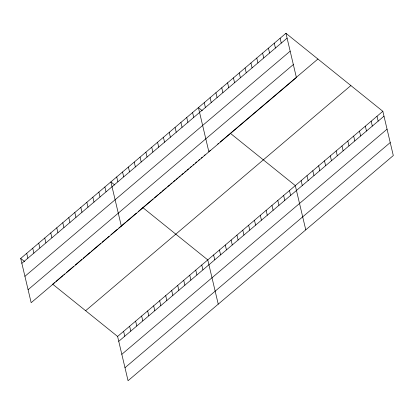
<?xml version="1.0" encoding="UTF-8"?>
<svg xmlns="http://www.w3.org/2000/svg" width="414" height="414" viewBox="0 0 414 414"><rect width="100%" height="100%" fill="white"/><g stroke="black" fill="none" stroke-linecap="round" stroke-linejoin="round"><path stroke-width="0.62" d="M285.945 33.291L296.403 77.547L31.164 302.701L20.7 258.445L285.945 33.291L382.836 111.299L393.3 155.555L128.055 380.709L117.597 336.453L52.676 284.185L54.524 282.617M21.854 263.314L287.093 38.16M24.923 276.309L290.167 51.155M28.09 289.702L293.335 64.548M55.911 281.437L62.85 275.548M63.777 274.767L64.698 273.98M66.55 272.407L73.485 266.523M75.338 264.95L81.812 259.454M83.198 258.274L90.138 252.39M91.059 251.603L100.773 243.36M102.16 242.18L106.786 238.257M107.247 237.864L109.099 236.29M110.947 234.722L117.421 229.227M118.808 228.047L125.747 222.158M126.674 221.376L136.382 213.132M138.235 211.559L153.071 198.963M154.531 197.726L158.417 194.425M159.39 193.597L161.336 191.946M162.309 191.123L166.2 187.821M167.66 186.579L169.605 184.929M170.578 184.106L172.033 182.869M173.492 181.627L174.951 180.39M175.924 179.562L177.87 177.911M178.843 177.088L180.302 175.852M181.762 174.61L183.221 173.373M184.68 172.136L186.134 170.894M187.107 170.071L188.567 168.834M190.026 167.592L191.485 166.356M192.945 165.119L193.918 164.291M195.377 163.054L196.836 161.817M198.296 160.575L199.755 159.338M201.209 158.101L202.182 157.273M204.128 155.623L205.101 154.8M209.479 151.084L210.452 150.256M217.743 144.067L218.716 143.239M220.176 142.002L317.916 59.031M85.62 310.712L350.865 85.558M117.597 336.453L382.836 111.299M118.746 341.327L383.99 116.174M121.819 354.322L387.064 129.168M124.987 367.715L390.226 142.561M202.291 110.709L198.415 107.588L208.873 151.845M230.386 133.334L295.306 185.601L305.77 229.858M114.761 185.011L110.885 181.891L121.343 226.147M142.856 207.631L207.776 259.904L218.24 304.161M20.7 258.445L24.576 261.565M377.004 116.256L378.153 121.126M371.167 121.209L372.321 126.079M365.334 126.161L366.483 131.031M359.497 131.114L360.646 135.983M353.659 136.066L354.814 140.941M347.827 141.019L348.976 145.894M341.99 145.976L343.144 150.846M336.158 150.929L337.306 155.799M330.32 155.881L331.469 160.751M324.483 160.834L325.637 165.709M318.651 165.786L319.799 170.661M312.813 170.739L313.967 175.614M280.107 38.243L281.261 43.113M306.981 175.696L308.13 180.566M274.27 43.196L275.424 48.065M301.144 180.649L302.292 185.519M268.438 48.148L269.586 53.018M262.6 53.101L263.754 57.976M289.474 190.554L290.623 195.429M256.768 58.053L257.917 62.928M283.637 195.506L284.791 200.381M250.931 63.011L252.085 67.88M277.804 200.464L278.953 205.334M245.093 67.963L246.247 72.833M271.967 205.416L273.116 210.286M239.261 72.916L240.41 77.785M266.13 210.369L267.284 215.239M233.424 77.868L234.578 82.743M260.297 215.321L261.446 220.191M227.591 82.821L228.74 87.696M254.46 220.274L255.614 225.149M221.754 87.773L222.908 92.648M248.628 225.226L249.777 230.101M215.917 92.731L217.071 97.6M242.79 230.184L243.939 235.054M210.084 97.683L211.233 102.553M236.953 235.136L238.107 240.006M204.247 102.636L205.401 107.505M231.121 240.089L232.27 244.959M225.283 245.041L226.437 249.916M192.577 112.541L193.731 117.416M219.451 249.994L220.6 254.869M186.74 117.498L187.894 122.368M213.614 254.946L214.762 259.821M180.908 122.451L182.056 127.321M175.07 127.403L176.224 132.273M201.768 265.007L202.917 269.876M169.238 132.356L170.387 137.225M195.755 270.109L196.904 274.979M163.401 137.308L164.555 142.183M189.741 275.212L190.895 280.087M157.563 142.261L158.717 147.136M183.728 280.314L184.882 285.189M151.731 147.218L152.88 152.088M177.715 285.422L178.869 290.292M145.894 152.171L147.048 157.041M171.707 290.524L172.855 295.394M140.061 157.123L141.21 161.993M134.224 162.076L135.378 166.951M165.693 295.627L166.842 300.497M128.387 167.028L129.541 171.903M159.68 300.73L160.834 305.604M122.554 171.981L123.703 176.856M153.666 305.832L154.82 310.707M116.717 176.938L117.871 181.808M147.658 310.935L148.807 315.81M141.645 316.042L142.794 320.912M104.871 186.993L106.02 191.863M135.632 321.145L136.786 326.015M98.858 192.096L100.012 196.971M129.618 326.248L130.772 331.117M92.845 197.199L93.999 202.073M123.61 331.35L124.759 336.225M86.831 202.306L87.985 207.176M80.823 207.409L81.972 212.278M74.81 212.511L75.959 217.381M68.796 217.614L69.95 222.484M62.783 222.716L63.937 227.591M56.775 227.819L57.924 232.694M50.762 232.927L51.91 237.796M44.748 238.029L45.902 242.899M38.735 243.132L39.889 248.002M32.727 248.234L33.876 253.109M26.713 253.337L27.862 258.212"/></g></svg>
